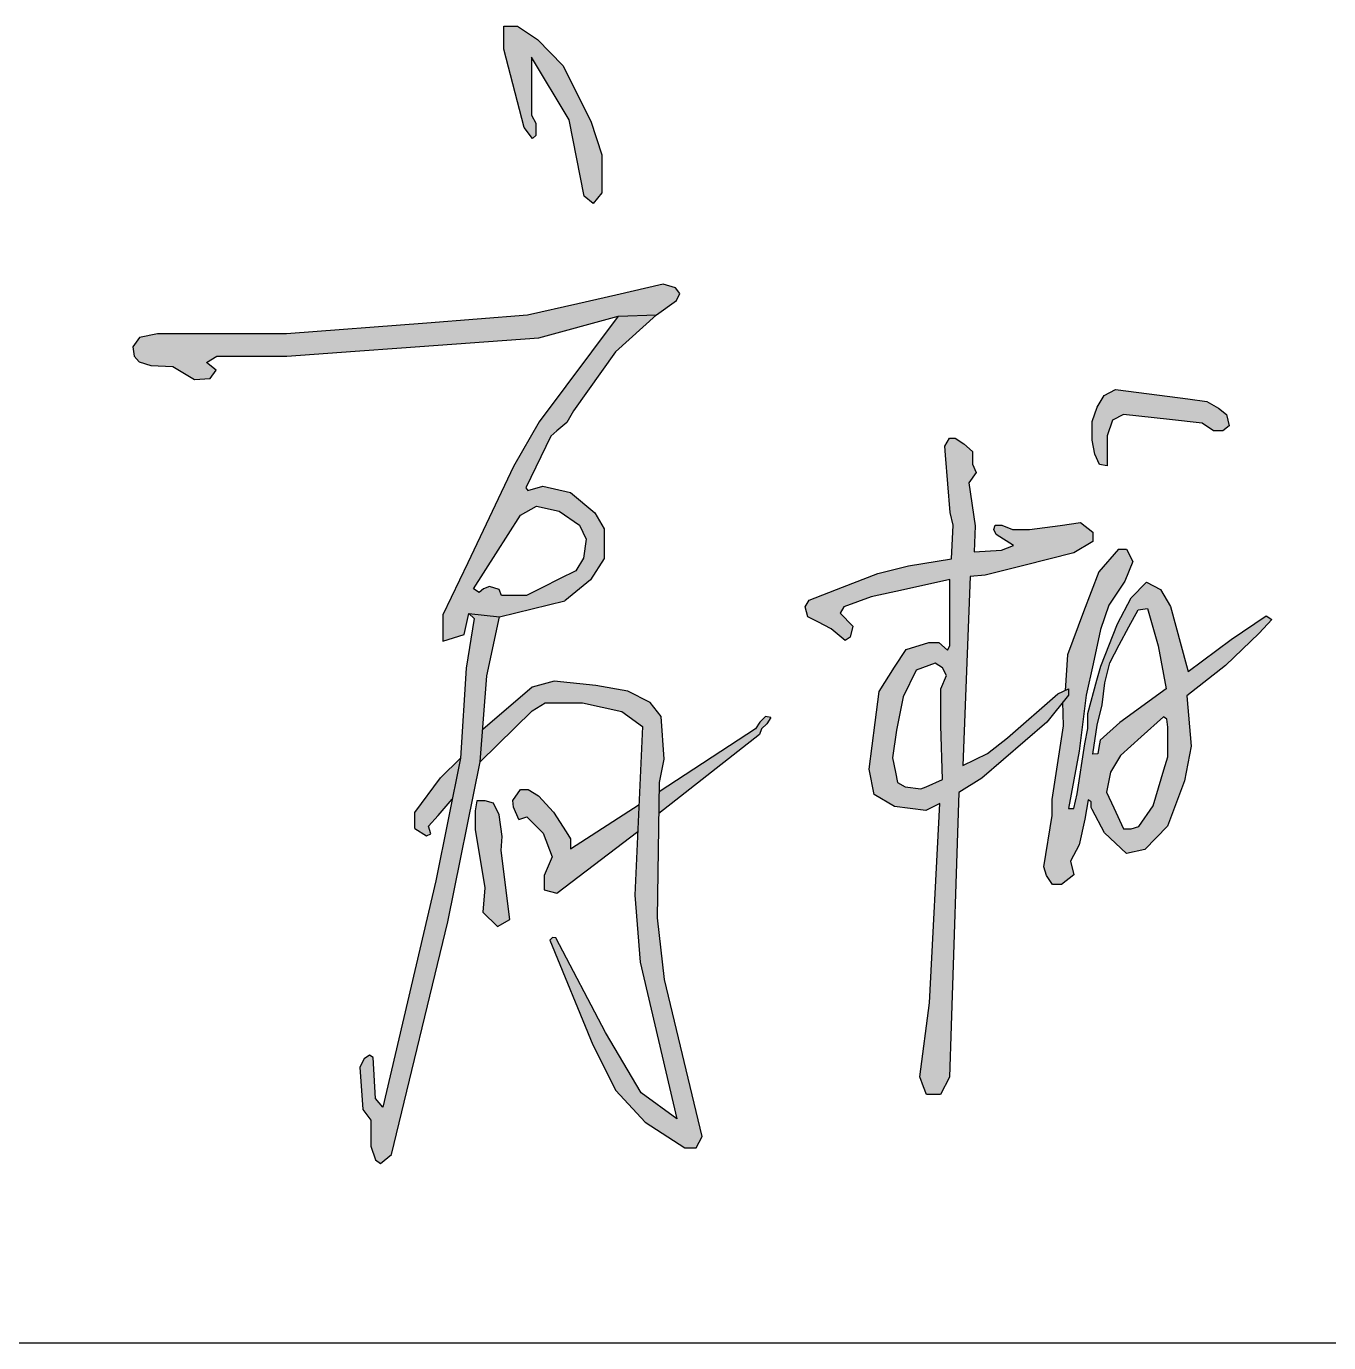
# Model space of a CAD drawing. Extents: x 1728470 to 1835391, y -157368 to 197905.
# Drawn here: x 1814553 to 1815451, y -222 to 687 of the extents above; entities that cross this region are included whole.
import ezdxf

# ---------------------------------------------------------------- set-up
doc = ezdxf.new("R2010")
doc.units = 0
doc.header["$LTSCALE"] = 1000
doc.header["$MEASUREMENT"] = 0
doc.layers.get('0').update_dxf_attribs({"linetype": 'CONTINUOUS'})
doc.layers.add('PUB_TITLE', color=4, linetype='CONTINUOUS')

msp = doc.modelspace()

# ---------------------------------------------------------------- hatches: boundary and pattern name
h = msp.add_hatch(color=256)
h.paths.add_polyline_path([(1814905.3, 677.37), (1814891.44, 686.53), (1814882.04, 686.53), (1814882.04, 670.8), (1814896.14, 616.79), (1814901.78, 609.04), (1814904.14, 611.1), (1814904.14, 614.15), (1814904.14, 619.77), (1814901.09, 625.16), (1814901.09, 636.64), (1814901.09, 665.21), (1814927.14, 621.95), (1814937.45, 569.24), (1814943.79, 564.3), (1814949.72, 571.71), (1814949.72, 597.77), (1814942.2, 621.02), (1814922.93, 659.53)])
h.paths.add_polyline_path([(1814961.06, 486.5), (1814987.38, 487.57), (1815001.35, 497.31), (1815003.54, 502.08), (1815000.57, 506.18), (1814992.14, 508.6), (1814959.47, 501.12), (1814933.22, 495.12), (1814898.54, 487.19), (1814828.98, 481.79), (1814732.26, 474.29), (1814643.21, 474.29), (1814630.69, 471.73), (1814626.1, 465.4), (1814627.16, 459.02), (1814630.58, 454.98), (1814638.54, 452.41), (1814653.8, 451.71), (1814668.67, 442.8), (1814679.4, 443.59), (1814683.58, 449.34), (1814677.04, 454.57), (1814684.11, 459.01), (1814732.5, 459.01), (1814779.59, 462.41), (1814811.41, 464.7), (1814906.16, 471.54)])
h.paths.add_polyline_path([(1814914.47, 403.83), (1814918.62, 407.36), (1814925.55, 413.26), (1814930.17, 421.21), (1814959.21, 461.85), (1814987.38, 487.57), (1814961.06, 486.5), (1814906.38, 413.57), (1814888.83, 382.79), (1814857.17, 316.4), (1814840.06, 280.49), (1814840.06, 262.41), (1814854.83, 266.85), (1814857.89, 281.51), (1814879.23, 279.07), (1814924.29, 290.16), (1814941.81, 304.53), (1814951.38, 319.32), (1814951.38, 339.8), (1814945, 350.96), (1814928.15, 364.86), (1814908.93, 369.22), (1814898.69, 366.28), (1814897.32, 368.13)])
h.paths.add_polyline_path([(1814904.6, 355.38), (1814920.23, 351.98), (1814934.35, 342.28), (1814938.89, 332.7), (1814937, 319.6), (1814931.83, 310.91), (1814920.6, 305.31), (1814908.8, 299.41), (1814897.67, 293.86), (1814880.5, 293.86), (1814878.94, 297.97), (1814872.12, 299.96), (1814868.03, 298.53), (1814865.13, 295.88), (1814861.09, 298.44), (1814876.48, 322.46), (1814893.57, 349.14)], flags=16)
h.paths.add_polyline_path([(1814870.3, 238.4), (1814879.23, 279.07), (1814857.89, 281.51), (1814861.59, 278), (1814856.04, 243.67), (1814852.31, 181.7), (1814835.22, 96.95), (1814798.55, -59.32), (1814793.67, -53.31), (1814792.01, -25), (1814789.36, -23.24), (1814785.64, -25.88), (1814782.8, -31.55), (1814784.74, -60.87), (1814790.25, -68.13), (1814790.25, -86.15), (1814793.51, -95.66), (1814797.07, -98.12), (1814804.63, -91.95), (1814843.57, 68.68), (1814865.88, 179.07)])
h.paths.add_polyline_path([(1814967.69, 227.73), (1814945.5, 231.75), (1814916.82, 234.71), (1814901.77, 230.68), (1814867.53, 201.28), (1814865.88, 179.07), (1814901.64, 214.31), (1814910.73, 219.72), (1814936.29, 219.72), (1814963.56, 213.82), (1814977.81, 203.51), (1814972.61, 87.17), (1814976.22, 40.88), (1815001.41, -67.27), (1814976.89, -49.37), (1814952.36, -7.69), (1814917.9, 57.7), (1814915.79, 57.84), (1814913.85, 56.11), (1814943.44, -16.21), (1814959.36, -47.6), (1814979.61, -69.47), (1815006.96, -87.23), (1815014.89, -87.23), (1815019, -79.56), (1814992.98, 28.92), (1814988.24, 71.46), (1814989.45, 164.8), (1814992.75, 180.8), (1814990.65, 210.23), (1814983.18, 220.09)])
h.paths.add_polyline_path([(1814852.31, 181.7), (1814838.37, 168.07), (1814820.63, 144.14), (1814820.63, 133.13), (1814828.69, 128.01), (1814831.65, 129.35), (1814830.1, 134.64), (1814836.7, 142.09), (1814846.57, 153.23)], flags=17)
h.paths.add_polyline_path([(1814974.57, 130.98), (1814975.41, 149.71), (1814928.22, 119.11), (1814928.22, 125.93), (1814925.11, 130.73), (1814916.3, 144.34), (1814906.01, 155.63), (1814898.86, 159.95), (1814893.55, 159.95), (1814888.4, 152.31), (1814888.88, 147.78), (1814892.38, 139.27), (1814898.07, 141.17), (1814909.21, 129.8), (1814915.37, 113.46), (1814909.92, 100.67), (1814909.92, 90.73), (1814918.77, 88.35)], flags=17)
h.paths.add_polyline_path([(1814880.27, 117.98), (1814881.02, 127.58), (1814878.79, 142.46), (1814875.07, 150.49), (1814869.12, 152.16), (1814863.44, 152.16), (1814862.26, 145.3), (1814862.26, 132.36), (1814869.06, 92.04), (1814867.61, 75.27), (1814877.63, 65.55), (1814886.18, 70.26)])
h.paths.add_polyline_path([(1815058.61, 197.99), (1815059.82, 201.73), (1815063.64, 205.22), (1815066.35, 209.75), (1815062.76, 210.24), (1815058.74, 206.53), (1815055.85, 201.79), (1814989.37, 158.29), (1814989.17, 143.36)])
for color, points in [(250, [(1814905.3, 677.37), (1814891.44, 686.53), (1814882.04, 686.53), (1814882.04, 670.8), (1814896.14, 616.79), (1814901.78, 609.04), (1814904.14, 611.1), (1814904.14, 614.15), (1814904.14, 619.77), (1814901.09, 625.16), (1814901.09, 636.64), (1814901.09, 665.21), (1814927.14, 621.95), (1814937.45, 569.24), (1814943.79, 564.3), (1814949.72, 571.71), (1814949.72, 597.77), (1814942.2, 621.02), (1814922.93, 659.53)]), (256, [(1814626.1, 465.4), (1814627.16, 459.02), (1814630.58, 454.98), (1814638.54, 452.41), (1814653.8, 451.71), (1814668.67, 442.8), (1814679.4, 443.59), (1814683.58, 449.34), (1814677.04, 454.57), (1814684.11, 459.01), (1814732.5, 459.01), (1814779.59, 462.41), (1814811.41, 464.7), (1814906.16, 471.54), (1814961.06, 486.5), (1814987.38, 487.57), (1815001.35, 497.31), (1815003.54, 502.08), (1815000.57, 506.18), (1814992.14, 508.6), (1814959.47, 501.12), (1814933.22, 495.12), (1814898.54, 487.19), (1814828.98, 481.79), (1814732.26, 474.29), (1814643.21, 474.29), (1814630.69, 471.73)]), (250, [(1815375.13, 423.1), (1815367.1, 427.72), (1815354.16, 429.4), (1815320.28, 433.82), (1815304.1, 435.93), (1815296.37, 431.89), (1815291.45, 423.8), (1815288.11, 413.79), (1815288.11, 400.97), (1815289.85, 391.44), (1815293.11, 384.19), (1815298.4, 383.31), (1815298.4, 394.48), (1815298.4, 403.98), (1815302.11, 414.84), (1815309.71, 418.67), (1815341.39, 415.21), (1815363.99, 412.75), (1815371.78, 407.32), (1815378.2, 407.32), (1815382.52, 410.89), (1815380.67, 418.67)]), (256, [(1815288.11, 400.97), (1815289.85, 391.44), (1815293.11, 384.19), (1815298.4, 383.31), (1815298.4, 394.48), (1815298.4, 403.98), (1815302.11, 414.84), (1815309.71, 418.67), (1815341.39, 415.21), (1815363.99, 412.75), (1815371.78, 407.32), (1815378.2, 407.32), (1815382.52, 410.89), (1815380.67, 418.67), (1815375.13, 423.1), (1815367.1, 427.72), (1815354.16, 429.4), (1815320.28, 433.82), (1815304.1, 435.93), (1815296.37, 431.89), (1815291.45, 423.8), (1815288.11, 413.79)]), (256, [(1814989.37, 158.29), (1814989.17, 143.36), (1815058.61, 197.99), (1815059.82, 201.73), (1815063.64, 205.22), (1815066.35, 209.75), (1815062.76, 210.24), (1815058.74, 206.53), (1815055.85, 201.79)])]:
    msp.add_hatch(color=color).paths.add_polyline_path(points)
h = msp.add_hatch(color=256)
h.paths.add_polyline_path([(1815203, 371.57), (1815207.94, 378.63), (1815205.44, 384.4), (1815205.49, 393.16), (1815199.53, 398.43), (1815193.55, 402.31), (1815189.66, 402.31), (1815186.44, 396.75), (1815186.91, 390.67), (1815189.99, 351.07), (1815192.17, 342.39), (1815190.97, 319.23), (1815161.24, 314.19), (1815140.13, 308.9), (1815115.79, 299.48), (1815092.71, 290.54), (1815090.11, 286.07), (1815091.89, 279.09), (1815098.77, 275.55), (1815108, 270.79), (1815117.67, 262.86), (1815121.04, 265.12), (1815123.02, 272.55), (1815114.19, 281.74), (1815116.79, 285.92), (1815135.49, 292.92), (1815157.92, 297.82), (1815189.81, 304.78), (1815189.81, 259.07), (1815188.16, 256.05), (1815182.33, 261.47), (1815175.3, 261.47), (1815159.68, 256.65), (1815151.69, 244.26), (1815140.98, 227.67), (1815138.25, 206.29), (1815134.13, 174.02), (1815137.69, 156.47), (1815151.69, 148.33), (1815173.32, 145.54), (1815182.99, 150.37), (1815175.77, 12.69), (1815169.21, -38.39), (1815171.78, -45.1), (1815173.85, -50.52), (1815183.33, -50.52), (1815189.65, -38.51), (1815190.81, -3.14), (1815196.06, 157.98), (1815211.95, 167.71), (1815256.81, 206.39), (1815271.65, 225.04), (1815271.67, 229.42), (1815264.32, 225.88), (1815229.64, 195.59), (1815215.76, 184.81), (1815198.8, 176.59), (1815203.98, 306.9), (1815214.18, 307.75), (1815240.95, 314.53), (1815275.32, 323.23), (1815288.61, 331.02), (1815288.61, 337.43), (1815280.02, 344.22), (1815265.93, 342.23), (1815244.85, 339.26), (1815233.16, 339.26), (1815225.76, 342.3), (1815221.19, 342.3), (1815220.29, 339.26), (1815221.82, 335.95), (1815233.82, 328.25), (1815225.49, 325.21), (1815206.54, 324.06), (1815207.27, 341.82)])
h.paths.add_polyline_path([(1815179.76, 247.19), (1815184.9, 243.84), (1815187.59, 238.7), (1815183.56, 229.31), (1815183.56, 204.05), (1815184.9, 166.94), (1815173.58, 161.89), (1815169.93, 160.34), (1815159, 161.89), (1815153.75, 164.79), (1815152.27, 172.04), (1815150.28, 181.75), (1815153.14, 200.92), (1815157.61, 223.94), (1815166.56, 242.27)], flags=16)
h.paths.add_polyline_path([(1815375.13, 423.1), (1815367.1, 427.72), (1815354.16, 429.4), (1815320.28, 433.82), (1815304.1, 435.93), (1815296.37, 431.89), (1815291.45, 423.8), (1815288.11, 413.79), (1815288.11, 400.97), (1815289.85, 391.44), (1815293.11, 384.19), (1815298.4, 383.31), (1815298.4, 394.48), (1815298.4, 403.98), (1815302.11, 414.84), (1815309.71, 418.67), (1815341.39, 415.21), (1815363.99, 412.75), (1815371.78, 407.32), (1815378.2, 407.32), (1815382.52, 410.89), (1815380.67, 418.67)])
h.paths.add_polyline_path([(1815293.82, 270.4), (1815299.5, 287.16), (1815310.6, 303.67), (1815316.02, 317.22), (1815311.83, 325.78), (1815306.3, 325.78), (1815292.55, 310.08), (1815282.17, 282.6), (1815270.95, 252.9), (1815269.4, 228.33), (1815271.67, 229.42), (1815271.65, 225.04), (1815267.93, 220.37), (1815268.28, 203.85), (1815260.4, 152.96), (1815260.4, 141.99), (1815254.68, 106.7), (1815256.55, 100.68), (1815260.62, 94.43), (1815266.88, 94.43), (1815275.33, 100.99), (1815273.08, 110.62), (1815279.12, 121.83), (1815283.1, 139.57), (1815285.38, 152.79), (1815287.46, 151.45), (1815287.46, 147.52), (1815288.12, 146.27), (1815296.63, 130.14), (1815311.73, 115.71), (1815324.37, 118.6), (1815339.98, 134.75), (1815351.76, 165.95), (1815356.42, 189.75), (1815353.47, 224.63), (1815380.04, 245.57), (1815403.37, 267.87), (1815412.06, 277.15), (1815408.01, 279.82), (1815383.99, 263.45), (1815354.37, 241.35), (1815353.24, 245.42), (1815342.02, 286.14), (1815335.25, 297.98), (1815325.56, 303.05), (1815314.95, 292.29), (1815305.56, 274.16), (1815293.95, 245.12), (1815291.26, 235.35), (1815284.96, 212.45), (1815284.96, 202.15), (1815283.1, 191.39), (1815277.59, 156.92), (1815275.5, 146.9), (1815271.73, 146.9), (1815279.02, 186.48), (1815283.91, 225.09), (1815288.65, 246.74)])
h.paths.add_polyline_path([(1815306.79, 259.73), (1815313.45, 272.23), (1815319.69, 283.94), (1815326.24, 284.76), (1815333.57, 259.14), (1815339.15, 229.46), (1815307.11, 206.3), (1815293.58, 194.11), (1815292.66, 188.95), (1815291.88, 184.53), (1815288.59, 184.26), (1815291.58, 204.36), (1815294.97, 218.35), (1815296.85, 233.51), (1815300.21, 247.39)], flags=16)
h.paths.add_polyline_path([(1815337.2, 210.14), (1815339.59, 208.57), (1815340.35, 202.94), (1815340.35, 182.6), (1815337.59, 173.43), (1815330.17, 148.76), (1815320.22, 134.45), (1815314.96, 132.94), (1815309.65, 132.94), (1815303.04, 147.26), (1815297.97, 158.23), (1815300.69, 171.96), (1815307.65, 183.54), (1815321.8, 196.28)], flags=16)
h.paths.add_polyline_path([(1815574.47, 543.51), (1815603.99, 541.91), (1815617.81, 538.46), (1815638.02, 536.73), (1815653.74, 535.39), (1815668.07, 532.12), (1815692.45, 529.6), (1815720.17, 526.74), (1815754.59, 526.74), (1815774.91, 528.89), (1815783.03, 525.78), (1815797.86, 528.89), (1815803.13, 530.81), (1815807.03, 534.46), (1815807.03, 538.71), (1815802.19, 542.13), (1815797.94, 543.66), (1815746.43, 541.62), (1815735.13, 541.17), (1815728.35, 539.96), (1815647.49, 550.7), (1815630.52, 550.7), (1815609.14, 557.14), (1815589.45, 557.14), (1815576.23, 558.64), (1815557.29, 555.8), (1815542.72, 550.27), (1815534.17, 543.58), (1815526.76, 542.62), (1815521.95, 535.23), (1815518.06, 529.4), (1815518.06, 518.96), (1815521.58, 513.56), (1815526.75, 511.28), (1815533.22, 512.89), (1815538.33, 526.88), (1815548.3, 534.69), (1815562.3, 540.07)])
h.paths.add_polyline_path([(1815566.31, 382.41), (1815556.78, 392.31), (1815546.49, 392.31), (1815543.49, 388.14), (1815553.37, 370.07), (1815558.35, 363.24), (1815560.38, 355.5), (1815563.69, 349.72), (1815567.81, 350.09), (1815570.99, 352.89), (1815572.11, 363.35)])
h.paths.add_polyline_path([(1815667.37, 446.91), (1815675, 448.3), (1815677.91, 450.96), (1815678.07, 454.49), (1815672.78, 464.21), (1815666.22, 467.7), (1815656.91, 465.12), (1815652.4, 457.69), (1815625.73, 317.45), (1815618.4, 241.05), (1815612.24, 232.98), (1815612.24, 221.12), (1815617.09, 215.76), (1815623.98, 217.93), (1815633.81, 223.28), (1815649.76, 235.27), (1815654.36, 246.24), (1815667.47, 263.16), (1815667.79, 273.04), (1815671.91, 277.66), (1815671.91, 262.09), (1815670.1, 246.12), (1815666.44, 226.52), (1815664.67, 182.27), (1815665.74, 132.09), (1815659.59, 134.82), (1815656.4, 126.17), (1815662.55, 114.56), (1815662.55, 101.59), (1815664.53, 92.22), (1815669.27, 87.87), (1815670.45, 84.56), (1815675.98, 84.56), (1815680.64, 86.61), (1815682.46, 92.45), (1815682.22, 112.59), (1815679.14, 119.74), (1815679.14, 150.69), (1815681.63, 180.17), (1815680.64, 223.04), (1815684.68, 238.35), (1815685.63, 241.97), (1815685.63, 248.43), (1815687.03, 267.27), (1815686.52, 284.42), (1815691.35, 304.32), (1815710.06, 330.66), (1815732.81, 356.7), (1815748.91, 368.96), (1815755.99, 376.19), (1815756.91, 381.17), (1815755.63, 387.54), (1815740.61, 390.54), (1815725.81, 390.54), (1815689.41, 391.92), (1815673.62, 386.03), (1815660.59, 383.47), (1815652.23, 383.47), (1815652.23, 388.59)])
h.paths.add_polyline_path([(1815652.59, 369.5), (1815679.13, 369.08), (1815681.93, 364.34), (1815684.86, 364.33), (1815693.38, 364.32), (1815687.24, 371.04), (1815690.17, 378.72), (1815729.14, 376.76), (1815731.46, 373.21), (1815719.29, 359.36), (1815713.64, 356.81), (1815704.96, 348.33), (1815695.89, 335.85), (1815693.68, 335.85), (1815692.83, 340.51), (1815696.19, 344.54), (1815696.19, 349.01), (1815689.24, 353.71), (1815680.98, 352.96), (1815677.79, 344.63), (1815679.21, 335.24), (1815677.41, 307.38), (1815666.97, 289.27), (1815650.13, 260.04), (1815633.82, 240.01), (1815630.62, 240.9), (1815634.19, 249.92), (1815633.71, 262.29), (1815636.69, 265.97), (1815636.98, 277.27), (1815636.08, 285.62), (1815640.83, 291.18), (1815640.83, 304.9), (1815642.26, 324.93), (1815648.68, 364.06)], flags=16)
h.paths.add_polyline_path([(1815562.34, 240.3), (1815554.28, 248.68), (1815554.28, 257.71), (1815558, 270.51), (1815559.18, 271.91), (1815564.63, 271.91), (1815566.99, 277.95), (1815564.48, 285.89), (1815560.36, 288.4), (1815541.65, 280.89), (1815538.85, 272.21), (1815537.23, 256.75), (1815539.3, 244.1), (1815555.65, 226.79), (1815566.11, 221.2), (1815578.48, 216.78), (1815593.79, 211.32), (1815605.58, 208.83), (1815604.28, 203.98), (1815556.35, 137.44), (1815534.82, 107.56), (1815519.6, 80.31), (1815502.35, 49.45), (1815502.35, 33.59), (1815505.86, 23.03), (1815518.8, 19.86), (1815541.26, 19.86), (1815569.79, 19.86), (1815594.89, 19.86), (1815637.95, 26.99), (1815652.35, 29.37), (1815682.71, 29.37), (1815722.6, 29.37), (1815751.66, 35.92), (1815780.46, 35.92), (1815786.53, 41.73), (1815789.64, 44.69), (1815789.64, 54.14), (1815775.97, 54.14), (1815759.59, 50.7), (1815736.34, 50.7), (1815708.34, 44.63), (1815691.03, 46.47), (1815673.29, 42.83), (1815649.03, 44.91), (1815631.03, 39.44), (1815593.39, 33.85), (1815560.92, 32.59), (1815543.16, 34.68), (1815532.98, 37.45), (1815522.91, 35.25), (1815518.62, 38.72), (1815518.62, 47.28), (1815537.6, 80.56), (1815557.12, 114.8), (1815599.2, 170.05), (1815613.62, 194.52), (1815617.89, 208.48), (1815613.29, 215.67), (1815602.93, 221.58), (1815594.63, 226.32), (1815586.88, 230.75), (1815574.83, 230.75)])
h.paths.add_polyline_path([(1815880.27, 78.54), (1815875.47, 82.21), (1815869.64, 82.21), (1815864.35, 76.09), (1815864.35, 69.98), (1815867.92, 63.96), (1815874.86, 63.96), (1815881.69, 70.59)])
h = msp.add_hatch(color=250)
h.paths.add_polyline_path([(1814811.41, 464.7), (1814906.16, 471.54), (1814961.06, 486.5), (1814987.38, 487.57), (1815001.35, 497.31), (1815003.54, 502.08), (1815000.57, 506.18), (1814992.14, 508.6), (1814959.47, 501.12), (1814933.22, 495.12), (1814898.54, 487.19), (1814828.98, 481.79), (1814732.26, 474.29), (1814643.21, 474.29), (1814630.69, 471.73), (1814626.1, 465.4), (1814627.16, 459.02), (1814630.58, 454.98), (1814638.54, 452.41), (1814653.8, 451.71), (1814668.67, 442.8), (1814679.4, 443.59), (1814683.58, 449.34), (1814677.04, 454.57), (1814684.11, 459.01), (1814732.5, 459.01), (1814779.59, 462.41)])
h.paths.add_polyline_path([(1814959.21, 461.85), (1814987.38, 487.57), (1814961.06, 486.5), (1814906.38, 413.57), (1814888.83, 382.79), (1814857.17, 316.4), (1814840.06, 280.49), (1814840.06, 262.41), (1814854.83, 266.85), (1814857.89, 281.51), (1814879.23, 279.07), (1814924.29, 290.16), (1814941.81, 304.53), (1814951.38, 319.32), (1814951.38, 339.8), (1814945, 350.96), (1814928.15, 364.86), (1814908.93, 369.22), (1814898.69, 366.28), (1814897.32, 368.13), (1814914.47, 403.83), (1814918.62, 407.36), (1814925.55, 413.26), (1814930.17, 421.21)])
h.paths.add_polyline_path([(1814920.23, 351.98), (1814934.35, 342.28), (1814938.89, 332.7), (1814937, 319.6), (1814931.83, 310.91), (1814920.6, 305.31), (1814908.8, 299.41), (1814897.67, 293.86), (1814880.5, 293.86), (1814878.94, 297.97), (1814872.12, 299.96), (1814868.03, 298.53), (1814865.13, 295.88), (1814861.09, 298.44), (1814876.48, 322.46), (1814893.57, 349.14), (1814904.6, 355.38)], flags=16)
h.paths.add_polyline_path([(1814879.23, 279.07), (1814857.89, 281.51), (1814861.59, 278), (1814856.04, 243.67), (1814852.31, 181.7), (1814835.22, 96.95), (1814798.55, -59.32), (1814793.67, -53.31), (1814792.01, -25), (1814789.36, -23.24), (1814785.64, -25.88), (1814782.8, -31.55), (1814784.74, -60.87), (1814790.25, -68.13), (1814790.25, -86.15), (1814793.51, -95.66), (1814797.07, -98.12), (1814804.63, -91.95), (1814843.57, 68.68), (1814865.88, 179.07), (1814870.3, 238.4)])
h.paths.add_polyline_path([(1814852.31, 181.7), (1814838.37, 168.07), (1814820.63, 144.14), (1814820.63, 133.13), (1814828.69, 128.01), (1814831.65, 129.35), (1814830.1, 134.64), (1814836.7, 142.09), (1814846.57, 153.23)], flags=17)
h.paths.add_polyline_path([(1814967.69, 227.73), (1814945.5, 231.75), (1814916.82, 234.71), (1814901.77, 230.68), (1814867.53, 201.28), (1814865.88, 179.07), (1814901.64, 214.31), (1814910.73, 219.72), (1814936.29, 219.72), (1814963.56, 213.82), (1814977.81, 203.51), (1814972.61, 87.17), (1814976.22, 40.88), (1815001.41, -67.27), (1814976.89, -49.37), (1814952.36, -7.69), (1814917.9, 57.7), (1814915.79, 57.84), (1814913.85, 56.11), (1814943.44, -16.21), (1814959.36, -47.6), (1814979.61, -69.47), (1815006.96, -87.23), (1815014.89, -87.23), (1815019, -79.56), (1814992.98, 28.92), (1814988.24, 71.46), (1814989.45, 164.8), (1814992.75, 180.8), (1814990.65, 210.23), (1814983.18, 220.09)])
h.paths.add_polyline_path([(1814925.11, 130.73), (1814916.3, 144.34), (1814906.01, 155.63), (1814898.86, 159.95), (1814893.55, 159.95), (1814888.4, 152.31), (1814888.88, 147.78), (1814892.38, 139.27), (1814898.07, 141.17), (1814909.21, 129.8), (1814915.37, 113.46), (1814909.92, 100.67), (1814909.92, 90.73), (1814918.77, 88.35), (1814974.57, 130.98), (1814975.41, 149.71), (1814928.22, 119.11), (1814928.22, 125.93)], flags=17)
h.paths.add_polyline_path([(1815058.61, 197.99), (1815059.82, 201.73), (1815063.64, 205.22), (1815066.35, 209.75), (1815062.76, 210.24), (1815058.74, 206.53), (1815055.85, 201.79), (1814989.37, 158.29), (1814989.17, 143.36)])
h.paths.add_polyline_path([(1814881.02, 127.58), (1814878.79, 142.46), (1814875.07, 150.49), (1814869.12, 152.16), (1814863.44, 152.16), (1814862.26, 145.3), (1814862.26, 132.36), (1814869.06, 92.04), (1814867.61, 75.27), (1814877.63, 65.55), (1814886.18, 70.26), (1814880.27, 117.98)])
h = msp.add_hatch(color=256)
h.paths.add_polyline_path([(1814897.32, 368.13), (1814914.47, 403.83), (1814918.62, 407.36), (1814925.55, 413.26), (1814930.17, 421.21), (1814959.21, 461.85), (1814987.38, 487.57), (1814961.06, 486.5), (1814906.38, 413.57), (1814888.83, 382.79), (1814857.17, 316.4), (1814840.06, 280.49), (1814840.06, 262.41), (1814854.83, 266.85), (1814857.89, 281.51), (1814879.23, 279.07), (1814924.29, 290.16), (1814941.81, 304.53), (1814951.38, 319.32), (1814951.38, 339.8), (1814945, 350.96), (1814928.15, 364.86), (1814908.93, 369.22), (1814898.69, 366.28)])
h.paths.add_polyline_path([(1814904.6, 355.38), (1814920.23, 351.98), (1814934.35, 342.28), (1814938.89, 332.7), (1814937, 319.6), (1814931.83, 310.91), (1814920.6, 305.31), (1814908.8, 299.41), (1814897.67, 293.86), (1814880.5, 293.86), (1814878.94, 297.97), (1814872.12, 299.96), (1814868.03, 298.53), (1814865.13, 295.88), (1814861.09, 298.44), (1814876.48, 322.46), (1814893.57, 349.14)], flags=16)
h.paths.add_polyline_path([(1814879.23, 279.07), (1814857.89, 281.51), (1814861.59, 278), (1814856.04, 243.67), (1814852.31, 181.7), (1814835.22, 96.95), (1814798.55, -59.32), (1814793.67, -53.31), (1814792.01, -25), (1814789.36, -23.24), (1814785.64, -25.88), (1814782.8, -31.55), (1814784.74, -60.87), (1814790.25, -68.13), (1814790.25, -86.15), (1814793.51, -95.66), (1814797.07, -98.12), (1814804.63, -91.95), (1814843.57, 68.68), (1814865.88, 179.07), (1814870.3, 238.4)])
h.paths.add_polyline_path([(1814901.64, 214.31), (1814910.73, 219.72), (1814936.29, 219.72), (1814963.56, 213.82), (1814977.81, 203.51), (1814972.61, 87.17), (1814976.22, 40.88), (1815001.41, -67.27), (1814976.89, -49.37), (1814952.36, -7.69), (1814917.9, 57.7), (1814915.79, 57.84), (1814913.85, 56.11), (1814943.44, -16.21), (1814959.36, -47.6), (1814979.61, -69.47), (1815006.96, -87.23), (1815014.89, -87.23), (1815019, -79.56), (1814992.98, 28.92), (1814988.24, 71.46), (1814989.45, 164.8), (1814992.75, 180.8), (1814990.65, 210.23), (1814983.18, 220.09), (1814967.69, 227.73), (1814945.5, 231.75), (1814916.82, 234.71), (1814901.77, 230.68), (1814867.53, 201.28), (1814865.88, 179.07)])
h.paths.add_polyline_path([(1814852.31, 181.7), (1814838.37, 168.07), (1814820.63, 144.14), (1814820.63, 133.13), (1814828.69, 128.01), (1814831.65, 129.35), (1814830.1, 134.64), (1814836.7, 142.09), (1814846.57, 153.23)], flags=17)
h.paths.add_polyline_path([(1814880.27, 117.98), (1814881.02, 127.58), (1814878.79, 142.46), (1814875.07, 150.49), (1814869.12, 152.16), (1814863.44, 152.16), (1814862.26, 145.3), (1814862.26, 132.36), (1814869.06, 92.04), (1814867.61, 75.27), (1814877.63, 65.55), (1814886.18, 70.26)])
h.paths.add_polyline_path([(1814974.57, 130.98), (1814975.41, 149.71), (1814928.22, 119.11), (1814928.22, 125.93), (1814925.11, 130.73), (1814916.3, 144.34), (1814906.01, 155.63), (1814898.86, 159.95), (1814893.55, 159.95), (1814888.4, 152.31), (1814888.88, 147.78), (1814892.38, 139.27), (1814898.07, 141.17), (1814909.21, 129.8), (1814915.37, 113.46), (1814909.92, 100.67), (1814909.92, 90.73), (1814918.77, 88.35)], flags=17)
h = msp.add_hatch(color=256)
h.paths.add_polyline_path([(1815288.11, 400.97), (1815289.85, 391.44), (1815293.11, 384.19), (1815298.4, 383.31), (1815298.4, 394.48), (1815298.4, 403.98), (1815302.11, 414.84), (1815309.71, 418.67), (1815341.39, 415.21), (1815363.99, 412.75), (1815371.78, 407.32), (1815378.2, 407.32), (1815382.52, 410.89), (1815380.67, 418.67), (1815375.13, 423.1), (1815367.1, 427.72), (1815354.16, 429.4), (1815320.28, 433.82), (1815304.1, 435.93), (1815296.37, 431.89), (1815291.45, 423.8), (1815288.11, 413.79)])
h.paths.add_polyline_path([(1815260.4, 141.99), (1815254.68, 106.7), (1815256.55, 100.68), (1815260.62, 94.43), (1815266.88, 94.43), (1815275.33, 100.99), (1815273.08, 110.62), (1815279.12, 121.83), (1815283.1, 139.57), (1815285.38, 152.79), (1815287.46, 151.45), (1815287.46, 147.52), (1815288.12, 146.27), (1815296.63, 130.14), (1815311.73, 115.71), (1815324.37, 118.6), (1815339.98, 134.75), (1815351.76, 165.95), (1815356.42, 189.75), (1815353.47, 224.63), (1815380.04, 245.57), (1815403.37, 267.87), (1815412.06, 277.15), (1815408.01, 279.82), (1815383.99, 263.45), (1815354.37, 241.35), (1815353.24, 245.42), (1815342.02, 286.14), (1815335.25, 297.98), (1815325.56, 303.05), (1815314.95, 292.29), (1815305.56, 274.16), (1815293.95, 245.12), (1815291.26, 235.35), (1815284.96, 212.45), (1815284.96, 202.15), (1815283.1, 191.39), (1815277.59, 156.92), (1815275.5, 146.9), (1815271.73, 146.9), (1815279.02, 186.48), (1815283.91, 225.09), (1815288.65, 246.74), (1815293.82, 270.4), (1815299.5, 287.16), (1815310.6, 303.67), (1815316.02, 317.22), (1815311.83, 325.78), (1815306.3, 325.78), (1815292.55, 310.08), (1815282.17, 282.6), (1815270.95, 252.9), (1815269.4, 228.33), (1815271.67, 229.42), (1815271.65, 225.04), (1815267.93, 220.37), (1815268.28, 203.85), (1815260.4, 152.96)])
h.paths.add_polyline_path([(1815288.59, 184.26), (1815291.58, 204.36), (1815294.97, 218.35), (1815296.85, 233.51), (1815300.21, 247.39), (1815306.79, 259.73), (1815313.45, 272.23), (1815319.69, 283.94), (1815326.24, 284.76), (1815333.57, 259.14), (1815339.15, 229.46), (1815307.11, 206.3), (1815293.58, 194.11), (1815292.66, 188.95), (1815291.88, 184.53)], flags=16)
h.paths.add_polyline_path([(1815297.97, 158.23), (1815300.69, 171.96), (1815307.65, 183.54), (1815321.8, 196.28), (1815339.15, 211.9), (1815340.35, 202.94), (1815340.35, 182.6), (1815337.59, 173.43), (1815330.17, 148.76), (1815319.16, 132.94), (1815309.65, 132.94), (1815303.04, 147.26)], flags=16)
h = msp.add_hatch(color=250)
h.paths.add_polyline_path([(1815203, 371.57), (1815207.94, 378.63), (1815205.44, 384.4), (1815205.49, 393.16), (1815199.53, 398.43), (1815193.55, 402.31), (1815189.66, 402.31), (1815186.44, 396.75), (1815186.91, 390.67), (1815189.99, 351.07), (1815192.17, 342.39), (1815190.97, 319.23), (1815161.24, 314.19), (1815140.13, 308.9), (1815115.79, 299.48), (1815092.71, 290.54), (1815090.11, 286.07), (1815091.89, 279.09), (1815098.77, 275.55), (1815108, 270.79), (1815117.67, 262.86), (1815121.04, 265.12), (1815123.02, 272.55), (1815114.19, 281.74), (1815116.79, 285.92), (1815135.49, 292.92), (1815157.92, 297.82), (1815189.81, 304.78), (1815189.81, 259.07), (1815188.16, 256.05), (1815182.33, 261.47), (1815175.3, 261.47), (1815159.68, 256.65), (1815151.69, 244.26), (1815140.98, 227.67), (1815138.25, 206.29), (1815134.13, 174.02), (1815137.69, 156.47), (1815151.69, 148.33), (1815173.32, 145.54), (1815182.99, 150.37), (1815175.77, 12.69), (1815169.21, -38.39), (1815171.78, -45.1), (1815173.85, -50.52), (1815183.33, -50.52), (1815189.65, -38.51), (1815190.81, -3.14), (1815196.06, 157.98), (1815211.95, 167.71), (1815256.81, 206.39), (1815271.65, 225.04), (1815271.67, 229.42), (1815264.32, 225.88), (1815229.64, 195.59), (1815215.76, 184.81), (1815198.8, 176.59), (1815203.98, 306.9), (1815214.18, 307.75), (1815240.95, 314.53), (1815275.32, 323.23), (1815288.61, 331.02), (1815288.61, 337.43), (1815280.02, 344.22), (1815265.93, 342.23), (1815244.85, 339.26), (1815233.16, 339.26), (1815225.76, 342.3), (1815221.19, 342.3), (1815220.29, 339.26), (1815221.82, 335.95), (1815233.82, 328.25), (1815225.49, 325.21), (1815206.54, 324.06), (1815207.27, 341.82)])
h.paths.add_polyline_path([(1815179.76, 247.19), (1815184.9, 243.84), (1815187.59, 238.7), (1815183.56, 229.31), (1815183.56, 204.05), (1815184.9, 166.94), (1815173.58, 161.89), (1815169.93, 160.34), (1815159, 161.89), (1815153.75, 164.79), (1815152.27, 172.04), (1815150.28, 181.75), (1815153.14, 200.92), (1815157.61, 223.94), (1815166.56, 242.27)], flags=16)
h = msp.add_hatch(color=250)
h.paths.add_polyline_path([(1815293.82, 270.4), (1815299.5, 287.16), (1815310.6, 303.67), (1815316.02, 317.22), (1815311.83, 325.78), (1815306.3, 325.78), (1815292.55, 310.08), (1815282.17, 282.6), (1815270.95, 252.9), (1815269.4, 228.33), (1815271.67, 229.42), (1815271.65, 225.04), (1815267.93, 220.37), (1815268.28, 203.85), (1815260.4, 152.96), (1815260.4, 141.99), (1815254.68, 106.7), (1815256.55, 100.68), (1815260.62, 94.43), (1815266.88, 94.43), (1815275.33, 100.99), (1815273.08, 110.62), (1815279.12, 121.83), (1815283.1, 139.57), (1815285.38, 152.79), (1815287.46, 151.45), (1815287.46, 147.52), (1815288.12, 146.27), (1815296.63, 130.14), (1815311.73, 115.71), (1815324.37, 118.6), (1815339.98, 134.75), (1815351.76, 165.95), (1815356.42, 189.75), (1815353.47, 224.63), (1815380.04, 245.57), (1815403.37, 267.87), (1815412.06, 277.15), (1815408.01, 279.82), (1815383.99, 263.45), (1815354.37, 241.35), (1815353.24, 245.42), (1815342.02, 286.14), (1815335.25, 297.98), (1815325.56, 303.05), (1815314.95, 292.29), (1815305.56, 274.16), (1815293.95, 245.12), (1815291.26, 235.35), (1815284.96, 212.45), (1815284.96, 202.15), (1815283.1, 191.39), (1815277.59, 156.92), (1815275.5, 146.9), (1815271.73, 146.9), (1815279.02, 186.48), (1815283.91, 225.09), (1815288.65, 246.74)])
h.paths.add_polyline_path([(1815306.79, 259.73), (1815313.45, 272.23), (1815319.69, 283.94), (1815326.24, 284.76), (1815333.57, 259.14), (1815339.15, 229.46), (1815307.11, 206.3), (1815293.58, 194.11), (1815292.66, 188.95), (1815291.88, 184.53), (1815288.59, 184.26), (1815291.58, 204.36), (1815294.97, 218.35), (1815296.85, 233.51), (1815300.21, 247.39)], flags=16)
h.paths.add_polyline_path([(1815337.2, 210.14), (1815339.59, 208.57), (1815340.35, 202.94), (1815340.35, 182.6), (1815337.59, 173.43), (1815330.17, 148.76), (1815320.22, 134.45), (1815314.96, 132.94), (1815309.65, 132.94), (1815303.04, 147.26), (1815297.97, 158.23), (1815300.69, 171.96), (1815307.65, 183.54), (1815321.8, 196.28)], flags=16)

# ---------------------------------------------------------------- linework, layer by layer
for p, q in [((1814882.04, 670.8), (1814882.04, 686.53)), ((1814882.04, 686.53), (1814891.44, 686.53)), ((1814891.44, 686.53), (1814905.3, 677.37)), ((1814905.3, 677.37), (1814922.93, 659.53)), ((1814896.14, 616.79), (1814882.04, 670.8)), ((1814927.14, 621.95), (1814901.09, 665.21)), ((1814901.09, 665.21), (1814901.09, 636.64)), ((1814922.93, 659.53), (1814942.2, 621.02)), ((1814901.09, 636.64), (1814901.09, 625.16)), ((1814901.09, 625.16), (1814904.14, 619.77)), ((1814904.14, 619.77), (1814904.14, 614.15)), ((1814937.45, 569.24), (1814927.14, 621.95)), ((1814942.2, 621.02), (1814949.72, 597.77)), ((1814901.78, 609.04), (1814896.14, 616.79)), ((1814904.14, 611.1), (1814901.78, 609.04)), ((1814904.14, 614.15), (1814904.14, 611.1)), ((1814949.72, 597.77), (1814949.72, 571.71)), ((1814943.79, 564.3), (1814937.45, 569.24)), ((1814949.72, 571.71), (1814943.79, 564.3)), ((1814959.47, 501.12), (1814933.22, 495.12)), ((1814992.14, 508.6), (1814959.47, 501.12)), ((1815000.57, 506.18), (1814992.14, 508.6)), ((1815003.54, 502.08), (1815000.57, 506.18)), ((1815001.35, 497.31), (1815003.54, 502.08)), ((1814933.22, 495.12), (1814898.54, 487.19)), ((1814987.38, 487.57), (1815001.35, 497.31)), ((1814828.98, 481.79), (1814732.26, 474.29)), ((1814898.54, 487.19), (1814828.98, 481.79)), ((1814906.16, 471.54), (1814961.06, 486.5)), ((1814961.06, 486.5), (1814906.38, 413.57)), ((1814987.38, 487.57), (1814959.21, 461.85)), ((1814961.06, 486.5), (1814987.38, 487.57)), ((1814643.21, 474.29), (1814630.69, 471.73)), ((1814732.26, 474.29), (1814643.21, 474.29)), ((1814630.69, 471.73), (1814626.1, 465.4)), ((1814626.1, 465.4), (1814627.16, 459.02)), ((1814779.59, 462.41), (1814811.41, 464.7)), ((1814811.41, 464.7), (1814906.16, 471.54)), ((1814627.16, 459.02), (1814630.58, 454.98)), ((1814630.58, 454.98), (1814638.54, 452.41)), ((1814677.04, 454.57), (1814684.11, 459.01)), ((1814683.58, 449.34), (1814677.04, 454.57)), ((1814684.11, 459.01), (1814732.5, 459.01)), ((1814732.5, 459.01), (1814779.59, 462.41)), ((1814959.21, 461.85), (1814930.17, 421.21)), ((1814638.54, 452.41), (1814653.8, 451.71)), ((1814653.8, 451.71), (1814668.67, 442.8)), ((1814679.4, 443.59), (1814683.58, 449.34)), ((1814668.67, 442.8), (1814679.4, 443.59)), ((1815291.45, 423.8), (1815296.37, 431.89)), ((1815296.37, 431.89), (1815304.1, 435.93)), ((1815304.1, 435.93), (1815320.28, 433.82)), ((1815320.28, 433.82), (1815354.16, 429.4)), ((1815354.16, 429.4), (1815367.1, 427.72)), ((1815367.1, 427.72), (1815375.13, 423.1)), ((1814930.17, 421.21), (1814925.55, 413.26)), ((1815288.11, 413.79), (1815291.45, 423.8)), ((1815309.71, 418.67), (1815302.11, 414.84)), ((1815341.39, 415.21), (1815309.71, 418.67)), ((1815375.13, 423.1), (1815380.67, 418.67)), ((1815380.67, 418.67), (1815382.52, 410.89)), ((1814906.38, 413.57), (1814888.83, 382.79)), ((1814925.55, 413.26), (1814918.62, 407.36)), ((1815288.11, 400.97), (1815288.11, 413.79)), ((1815302.11, 414.84), (1815298.4, 403.98)), ((1815363.99, 412.75), (1815341.39, 415.21)), ((1815371.78, 407.32), (1815363.99, 412.75)), ((1815382.52, 410.89), (1815378.2, 407.32)), ((1814914.47, 403.83), (1814897.32, 368.13)), ((1814918.62, 407.36), (1814914.47, 403.83)), ((1815186.44, 396.75), (1815189.66, 402.31)), ((1815189.66, 402.31), (1815193.55, 402.31)), ((1815193.55, 402.31), (1815199.53, 398.43)), ((1815289.85, 391.44), (1815288.11, 400.97)), ((1815298.4, 403.98), (1815298.4, 394.48)), ((1815378.2, 407.32), (1815371.78, 407.32)), ((1815186.91, 390.67), (1815186.44, 396.75)), ((1815189.99, 351.07), (1815186.91, 390.67)), ((1815199.53, 398.43), (1815205.49, 393.16)), ((1815205.49, 393.16), (1815205.44, 384.4)), ((1815293.11, 384.19), (1815289.85, 391.44)), ((1815298.4, 394.48), (1815298.4, 383.31)), ((1814888.83, 382.79), (1814857.17, 316.4)), ((1815205.44, 384.4), (1815207.94, 378.63)), ((1815298.4, 383.31), (1815293.11, 384.19)), ((1815207.94, 378.63), (1815203, 371.57)), ((1814897.32, 368.13), (1814898.69, 366.28)), ((1814898.69, 366.28), (1814908.93, 369.22)), ((1814908.93, 369.22), (1814928.15, 364.86)), ((1814928.15, 364.86), (1814945, 350.96)), ((1815203, 371.57), (1815207.27, 341.82)), ((1814893.57, 349.14), (1814904.6, 355.38)), ((1814904.6, 355.38), (1814920.23, 351.98)), ((1814876.48, 322.46), (1814893.57, 349.14)), ((1814920.23, 351.98), (1814934.35, 342.28)), ((1814945, 350.96), (1814951.38, 339.8)), ((1815192.17, 342.39), (1815189.99, 351.07)), ((1814934.35, 342.28), (1814938.89, 332.7)), ((1814951.38, 339.8), (1814951.38, 319.32)), ((1815190.97, 319.23), (1815192.17, 342.39)), ((1815207.27, 341.82), (1815206.54, 324.06)), ((1815220.29, 339.26), (1815221.19, 342.3)), ((1815221.82, 335.95), (1815220.29, 339.26)), ((1815221.19, 342.3), (1815225.76, 342.3)), ((1815225.76, 342.3), (1815233.16, 339.26)), ((1815233.16, 339.26), (1815244.85, 339.26)), ((1815244.85, 339.26), (1815265.93, 342.23)), ((1815265.93, 342.23), (1815280.02, 344.22)), ((1815280.02, 344.22), (1815288.61, 337.43)), ((1815288.61, 337.43), (1815288.61, 331.02)), ((1814938.89, 332.7), (1814937, 319.6)), ((1815233.82, 328.25), (1815221.82, 335.95)), ((1815225.49, 325.21), (1815233.82, 328.25)), ((1815288.61, 331.02), (1815275.32, 323.23)), ((1814861.09, 298.44), (1814876.48, 322.46)), ((1814937, 319.6), (1814931.83, 310.91)), ((1814951.38, 319.32), (1814941.81, 304.53)), ((1815161.24, 314.19), (1815190.97, 319.23)), ((1815206.54, 324.06), (1815225.49, 325.21)), ((1815275.32, 323.23), (1815240.95, 314.53)), ((1815306.3, 325.78), (1815292.55, 310.08)), ((1815306.3, 325.78), (1815311.83, 325.78)), ((1815311.83, 325.78), (1815316.02, 317.22)), ((1814857.17, 316.4), (1814840.06, 280.49)), ((1814931.83, 310.91), (1814920.6, 305.31)), ((1815115.79, 299.48), (1815140.13, 308.9)), ((1815140.13, 308.9), (1815161.24, 314.19)), ((1815240.95, 314.53), (1815214.18, 307.75)), ((1815292.55, 310.08), (1815282.17, 282.6)), ((1815316.02, 317.22), (1815310.6, 303.67)), ((1814872.12, 299.96), (1814868.03, 298.53)), ((1814878.94, 297.97), (1814872.12, 299.96)), ((1814920.6, 305.31), (1814908.8, 299.41)), ((1814941.81, 304.53), (1814924.29, 290.16)), ((1815189.81, 304.78), (1815157.92, 297.82)), ((1815189.81, 259.07), (1815189.81, 304.78)), ((1815203.98, 306.9), (1815198.8, 176.59)), ((1815214.18, 307.75), (1815203.98, 306.9)), ((1815310.6, 303.67), (1815299.5, 287.16)), ((1815314.95, 292.29), (1815325.56, 303.05)), ((1815325.56, 303.05), (1815335.25, 297.98)), ((1814865.13, 295.88), (1814861.09, 298.44)), ((1814868.03, 298.53), (1814865.13, 295.88)), ((1814880.5, 293.86), (1814878.94, 297.97)), ((1814897.67, 293.86), (1814880.5, 293.86)), ((1814908.8, 299.41), (1814897.67, 293.86)), ((1815092.71, 290.54), (1815115.79, 299.48)), ((1815135.49, 292.92), (1815116.79, 285.92)), ((1815157.92, 297.82), (1815135.49, 292.92)), ((1815305.56, 274.16), (1815314.95, 292.29)), ((1815335.25, 297.98), (1815342.02, 286.14)), ((1814879.23, 279.07), (1814924.29, 290.16)), ((1815090.11, 286.07), (1815092.71, 290.54)), ((1815091.89, 279.09), (1815090.11, 286.07)), ((1815116.79, 285.92), (1815114.19, 281.74)), ((1815114.19, 281.74), (1815123.02, 272.55)), ((1815282.17, 282.6), (1815270.95, 252.9)), ((1815299.5, 287.16), (1815293.82, 270.4)), ((1815313.45, 272.23), (1815319.69, 283.94)), ((1815319.69, 283.94), (1815326.24, 284.76)), ((1815326.24, 284.76), (1815333.57, 259.14)), ((1815342.02, 286.14), (1815353.24, 245.42)), ((1814840.06, 280.49), (1814840.06, 262.41)), ((1814854.83, 266.85), (1814857.89, 281.51)), ((1814861.59, 278), (1814856.04, 243.67)), ((1814857.89, 281.51), (1814879.23, 279.07)), ((1814857.89, 281.51), (1814861.59, 278)), ((1814870.3, 238.4), (1814879.23, 279.07)), ((1815098.77, 275.55), (1815091.89, 279.09)), ((1815108, 270.79), (1815098.77, 275.55)), ((1815123.02, 272.55), (1815121.04, 265.12)), ((1815293.95, 245.12), (1815305.56, 274.16)), ((1815383.99, 263.45), (1815408.01, 279.82)), ((1815412.06, 277.15), (1815403.37, 267.87)), ((1815408.01, 279.82), (1815412.06, 277.15)), ((1814840.06, 262.41), (1814854.83, 266.85)), ((1815117.67, 262.86), (1815108, 270.79)), ((1815121.04, 265.12), (1815117.67, 262.86)), ((1815293.82, 270.4), (1815288.65, 246.74)), ((1815306.79, 259.73), (1815313.45, 272.23)), ((1815354.37, 241.35), (1815383.99, 263.45)), ((1815403.37, 267.87), (1815380.04, 245.57)), ((1815151.69, 244.26), (1815159.68, 256.65)), ((1815159.68, 256.65), (1815175.3, 261.47)), ((1815175.3, 261.47), (1815182.33, 261.47)), ((1815182.33, 261.47), (1815188.16, 256.05)), ((1815188.16, 256.05), (1815189.81, 259.07)), ((1815300.21, 247.39), (1815306.79, 259.73)), ((1815333.57, 259.14), (1815339.15, 229.46)), ((1815179.76, 247.19), (1815166.56, 242.27)), ((1815184.9, 243.84), (1815179.76, 247.19)), ((1815270.95, 252.9), (1815269.4, 228.33)), ((1815288.65, 246.74), (1815283.91, 225.09)), ((1815296.85, 233.51), (1815300.21, 247.39)), ((1815353.24, 245.42), (1815354.37, 241.35)), ((1815380.04, 245.57), (1815353.47, 224.63)), ((1814856.04, 243.67), (1814852.31, 181.7)), ((1814865.88, 179.07), (1814870.3, 238.4)), ((1815140.98, 227.67), (1815151.69, 244.26)), ((1815166.56, 242.27), (1815157.61, 223.94)), ((1815183.56, 229.31), (1815187.59, 238.7)), ((1815187.59, 238.7), (1815184.9, 243.84)), ((1815291.26, 235.35), (1815293.95, 245.12)), ((1814901.77, 230.68), (1814867.53, 201.28)), ((1814916.82, 234.71), (1814901.77, 230.68)), ((1814945.5, 231.75), (1814916.82, 234.71)), ((1814967.69, 227.73), (1814945.5, 231.75)), ((1814983.18, 220.09), (1814967.69, 227.73)), ((1815138.25, 206.29), (1815140.98, 227.67)), ((1815183.56, 204.05), (1815183.56, 229.31)), ((1815264.32, 225.88), (1815271.67, 229.42)), ((1815271.67, 229.42), (1815271.65, 225.04)), ((1815284.96, 212.45), (1815291.26, 235.35)), ((1815294.97, 218.35), (1815296.85, 233.51)), ((1815339.15, 229.46), (1815307.11, 206.3)), ((1814901.64, 214.31), (1814910.73, 219.72)), ((1814910.73, 219.72), (1814936.29, 219.72)), ((1814936.29, 219.72), (1814963.56, 213.82)), ((1814990.65, 210.23), (1814983.18, 220.09)), ((1815157.61, 223.94), (1815153.14, 200.92)), ((1815229.64, 195.59), (1815264.32, 225.88)), ((1815271.65, 225.04), (1815256.81, 206.39)), ((1815268.28, 203.85), (1815267.93, 220.37)), ((1815283.91, 225.09), (1815279.02, 186.48)), ((1815291.58, 204.36), (1815294.97, 218.35)), ((1815353.47, 224.63), (1815356.42, 189.75)), ((1814865.88, 179.07), (1814901.64, 214.31)), ((1814963.56, 213.82), (1814977.81, 203.51)), ((1814992.75, 180.8), (1814990.65, 210.23)), ((1815062.76, 210.24), (1815058.74, 206.53)), ((1815066.35, 209.75), (1815062.76, 210.24)), ((1815066.35, 209.75), (1815063.64, 205.22)), ((1815284.96, 202.15), (1815284.96, 212.45)), ((1815337.2, 210.14), (1815321.8, 196.28)), ((1815339.59, 208.57), (1815337.2, 210.14)), ((1814977.81, 203.51), (1814972.61, 87.17)), ((1815055.85, 201.79), (1814989.37, 158.29)), ((1815058.74, 206.53), (1815055.85, 201.79)), ((1815059.82, 201.73), (1815058.61, 197.99)), ((1815063.64, 205.22), (1815059.82, 201.73)), ((1815134.13, 174.02), (1815138.25, 206.29)), ((1815153.14, 200.92), (1815150.28, 181.75)), ((1815184.9, 166.94), (1815183.56, 204.05)), ((1815256.81, 206.39), (1815211.95, 167.71)), ((1815260.4, 152.96), (1815268.28, 203.85)), ((1815283.1, 191.39), (1815284.96, 202.15)), ((1815288.59, 184.26), (1815291.58, 204.36)), ((1815307.11, 206.3), (1815293.58, 194.11)), ((1815340.35, 202.94), (1815339.59, 208.57)), ((1815340.35, 182.6), (1815340.35, 202.94)), ((1815058.61, 197.99), (1814989.17, 143.36)), ((1815215.76, 184.81), (1815229.64, 195.59)), ((1815277.59, 156.92), (1815283.1, 191.39)), ((1815293.58, 194.11), (1815292.66, 188.95)), ((1815321.8, 196.28), (1815307.65, 183.54)), ((1814852.31, 181.7), (1814835.22, 96.95)), ((1814838.37, 168.07), (1814852.31, 181.7)), ((1815150.28, 181.75), (1815152.27, 172.04)), ((1815198.8, 176.59), (1815215.76, 184.81)), ((1815279.02, 186.48), (1815271.73, 146.9)), ((1815291.88, 184.53), (1815288.59, 184.26)), ((1815292.66, 188.95), (1815291.88, 184.53)), ((1815307.65, 183.54), (1815300.69, 171.96)), ((1815337.59, 173.43), (1815340.35, 182.6)), ((1815356.42, 189.75), (1815351.76, 165.95)), ((1814843.57, 68.68), (1814865.88, 179.07)), ((1814989.45, 164.8), (1814992.75, 180.8)), ((1815137.69, 156.47), (1815134.13, 174.02)), ((1815330.17, 148.76), (1815337.59, 173.43)), ((1814820.63, 144.14), (1814838.37, 168.07)), ((1814988.24, 71.46), (1814989.45, 164.8)), ((1815152.27, 172.04), (1815153.75, 164.79)), ((1815153.75, 164.79), (1815159, 161.89)), ((1815173.58, 161.89), (1815184.9, 166.94)), ((1815211.95, 167.71), (1815196.06, 157.98)), ((1815300.69, 171.96), (1815297.97, 158.23)), ((1815351.76, 165.95), (1815339.98, 134.75)), ((1814888.4, 152.31), (1814893.55, 159.95)), ((1814893.55, 159.95), (1814898.86, 159.95)), ((1814898.86, 159.95), (1814906.01, 155.63)), ((1814906.01, 155.63), (1814916.3, 144.34)), ((1815151.69, 148.33), (1815137.69, 156.47)), ((1815159, 161.89), (1815169.93, 160.34)), ((1815169.93, 160.34), (1815173.58, 161.89)), ((1815196.06, 157.98), (1815190.81, -3.14)), ((1815275.5, 146.9), (1815277.59, 156.92)), ((1815297.97, 158.23), (1815303.04, 147.26)), ((1814836.7, 142.09), (1814846.57, 153.23)), ((1814863.44, 152.16), (1814862.26, 145.3)), ((1814869.12, 152.16), (1814863.44, 152.16)), ((1814875.07, 150.49), (1814869.12, 152.16)), ((1814878.79, 142.46), (1814875.07, 150.49)), ((1814888.88, 147.78), (1814888.4, 152.31)), ((1814892.38, 139.27), (1814888.88, 147.78)), ((1814928.22, 119.11), (1814975.41, 149.71)), ((1815173.32, 145.54), (1815151.69, 148.33)), ((1815182.99, 150.37), (1815173.32, 145.54)), ((1815175.77, 12.69), (1815182.99, 150.37)), ((1815260.4, 141.99), (1815260.4, 152.96)), ((1815271.73, 146.9), (1815275.5, 146.9)), ((1815285.38, 152.79), (1815283.1, 139.57)), ((1815287.46, 151.45), (1815285.38, 152.79)), ((1815287.46, 147.52), (1815287.46, 151.45)), ((1815288.12, 146.27), (1815287.46, 147.52)), ((1815296.63, 130.14), (1815288.12, 146.27)), ((1815303.04, 147.26), (1815309.65, 132.94)), ((1815320.22, 134.45), (1815330.17, 148.76)), ((1814820.63, 133.13), (1814820.63, 144.14)), ((1814830.1, 134.64), (1814836.7, 142.09)), ((1814862.26, 145.3), (1814862.26, 132.36)), ((1814881.02, 127.58), (1814878.79, 142.46)), ((1814892.38, 139.27), (1814898.07, 141.17)), ((1814898.07, 141.17), (1814909.21, 129.8)), ((1814916.3, 144.34), (1814925.11, 130.73)), ((1815254.68, 106.7), (1815260.4, 141.99)), ((1815283.1, 139.57), (1815279.12, 121.83)), ((1814820.63, 133.13), (1814828.69, 128.01)), ((1814828.69, 128.01), (1814831.65, 129.35)), ((1814831.65, 129.35), (1814830.1, 134.64)), ((1814862.26, 132.36), (1814869.06, 92.04)), ((1814880.27, 117.98), (1814881.02, 127.58)), ((1814909.21, 129.8), (1814915.37, 113.46)), ((1814918.77, 88.35), (1814974.57, 130.98)), ((1814925.11, 130.73), (1814928.22, 125.93)), ((1815311.73, 115.71), (1815296.63, 130.14)), ((1815309.65, 132.94), (1815314.96, 132.94)), ((1815314.96, 132.94), (1815320.22, 134.45)), ((1815339.98, 134.75), (1815324.37, 118.6)), ((1814928.22, 125.93), (1814928.22, 119.11)), ((1815279.12, 121.83), (1815273.08, 110.62)), ((1815324.37, 118.6), (1815311.73, 115.71)), ((1814886.18, 70.26), (1814880.27, 117.98)), ((1814915.37, 113.46), (1814909.92, 100.67)), ((1815273.08, 110.62), (1815275.33, 100.99)), ((1814909.92, 100.67), (1814909.92, 90.73)), ((1815256.55, 100.68), (1815254.68, 106.7)), ((1815260.62, 94.43), (1815256.55, 100.68)), ((1815275.33, 100.99), (1815266.88, 94.43)), ((1814835.22, 96.95), (1814798.55, -59.32)), ((1814869.06, 92.04), (1814867.61, 75.27)), ((1815266.88, 94.43), (1815260.62, 94.43)), ((1814909.92, 90.73), (1814918.77, 88.35)), ((1814972.61, 87.17), (1814976.22, 40.88)), ((1814867.61, 75.27), (1814877.63, 65.55)), ((1814804.63, -91.95), (1814843.57, 68.68)), ((1814877.63, 65.55), (1814886.18, 70.26)), ((1814992.98, 28.92), (1814988.24, 71.46)), ((1814915.79, 57.84), (1814913.85, 56.11)), ((1814913.85, 56.11), (1814943.44, -16.21)), ((1814917.9, 57.7), (1814915.79, 57.84)), ((1814952.36, -7.69), (1814917.9, 57.7)), ((1814976.22, 40.88), (1815001.41, -67.27)), ((1815019, -79.56), (1814992.98, 28.92)), ((1815169.21, -38.39), (1815175.77, 12.69)), ((1814976.89, -49.37), (1814952.36, -7.69)), ((1815190.81, -3.14), (1815189.65, -38.51)), ((1814943.44, -16.21), (1814959.36, -47.6)), ((1814785.64, -25.88), (1814782.8, -31.55)), ((1814789.36, -23.24), (1814785.64, -25.88)), ((1814792.01, -25), (1814789.36, -23.24)), ((1814793.67, -53.31), (1814792.01, -25)), ((1814782.8, -31.55), (1814784.74, -60.87)), ((1815171.78, -45.1), (1815169.21, -38.39)), ((1815173.85, -50.52), (1815171.78, -45.1)), ((1815189.65, -38.51), (1815183.33, -50.52)), ((1814798.55, -59.32), (1814793.67, -53.31)), ((1814959.36, -47.6), (1814979.61, -69.47)), ((1815001.41, -67.27), (1814976.89, -49.37)), ((1815183.33, -50.52), (1815173.85, -50.52)), ((1814784.74, -60.87), (1814790.25, -68.13)), ((1814790.25, -68.13), (1814790.25, -86.15)), ((1814979.61, -69.47), (1815006.96, -87.23)), ((1815014.89, -87.23), (1815019, -79.56)), ((1814790.25, -86.15), (1814793.51, -95.66)), ((1815006.96, -87.23), (1815014.89, -87.23)), ((1814793.51, -95.66), (1814797.07, -98.12)), ((1814797.07, -98.12), (1814804.63, -91.95))]:
    msp.add_line(p, q)
at = {"layer": 'PUB_TITLE', "color": 4}
msp.add_line((1810224.84, -221.71), (1816274.84, -221.71), dxfattribs=at)

doc.saveas('drawing.dxf')
